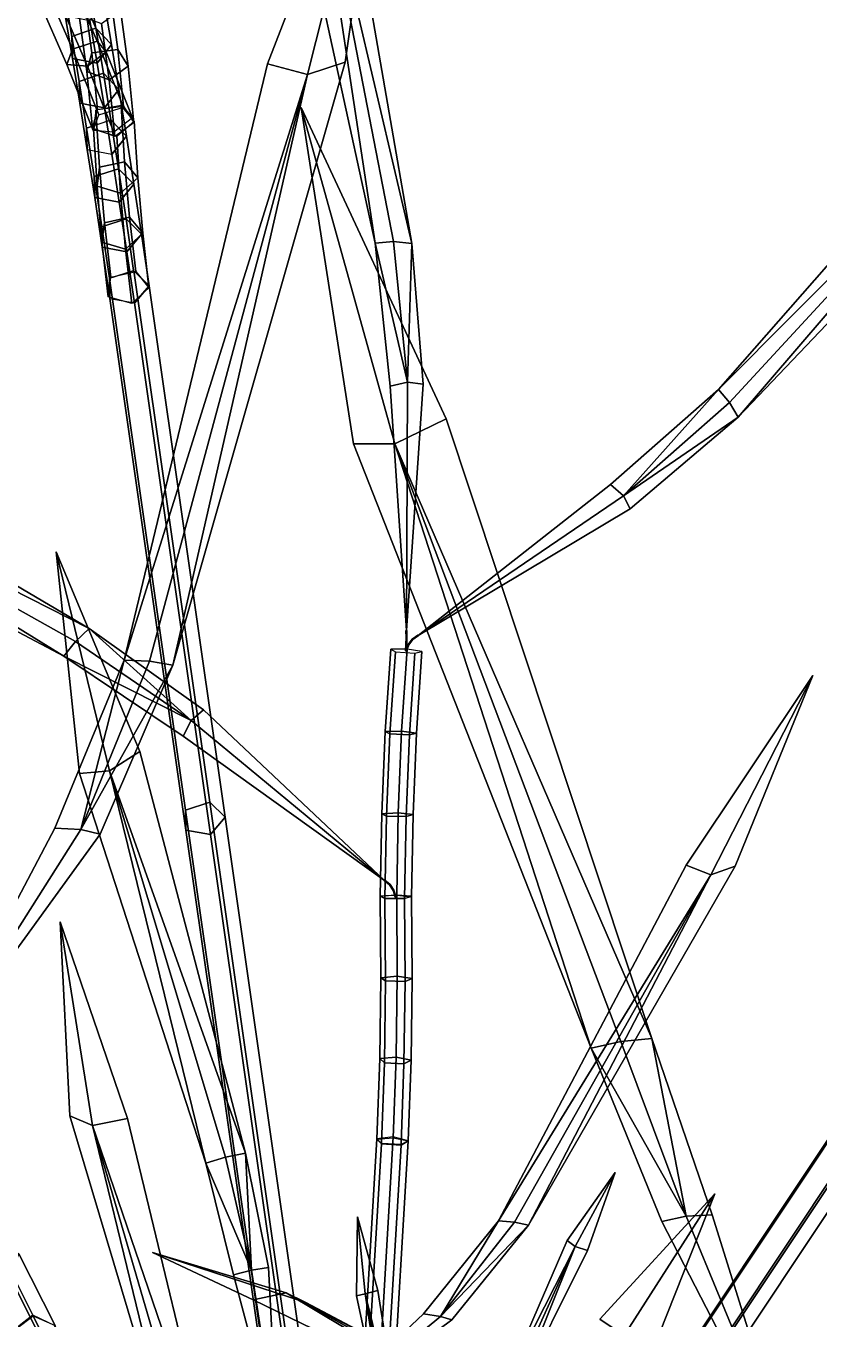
# Model space of a CAD drawing. Header units: metres. Extents: x -488 to 282, y -579 to 399.
# Drawn here: x -41.4 to 58.2, y 70.6 to 232.9 of the extents above; entities that cross this region are included whole.
import ezdxf

# ---------------------------------------------------------------- set-up
doc = ezdxf.new("R2010")
doc.units = ezdxf.units.M

msp = doc.modelspace()

# ---------------------------------------------------------------- linework, layer by layer
at = {"layer": 'coreopsi_1InfInt', "color": 3}
for points in [[(-32.4111, 230.9512, 268.9753), (-35.9791, 239.1817, 274.5105), (-39.06137, 238.1307, 274.0861), (-35.5197, 229.9635, 268.5934)], [(-31.2813, 229.5926, 271.6783), (-34.8571, 237.8418, 277.2261), (-35.9791, 239.1817, 274.5105), (-32.4111, 230.9512, 268.9753)], [(-35.5197, 229.9635, 268.5934), (-39.06137, 238.1307, 274.0861), (-39.77, 236.1667, 276.5496), (-36.2362, 228.0182, 271.0695)], [(-33.6317, 227.7903, 272.9652), (-37.1865, 235.9891, 278.4792), (-34.8571, 237.8418, 277.2261), (-31.2813, 229.5926, 271.6783)], [(-32.5669, 232.5849, 282.8843), (-33.493, 238.0299, 291.8903), (-36.53, 236.9805, 292.2124), (-35.6061, 231.548, 283.2267)], [(-35.6061, 231.548, 283.2267), (-36.53, 236.9805, 292.2124), (-36.4345, 234.1756, 293.9178), (-35.5176, 228.7856, 285.0002)], [(-29.8214, 229.9023, 271.2632), (-30.781, 236.9918, 279.0045), (-34.03126, 236.5232, 279.0306), (-33.07808, 229.4881, 271.3485)], [(-30.6128, 230.5163, 284.411), (-31.5332, 235.9276, 293.3627), (-33.493, 238.0299, 291.8903), (-32.5669, 232.5849, 282.8843)], [(-28.5152, 227.7898, 273.3272), (-29.4766, 234.8955, 281.0861), (-30.781, 236.9918, 279.0045), (-29.8214, 229.9023, 271.2632)], [(-36.2362, 228.0182, 271.0695), (-39.77, 236.1667, 276.5496), (-37.1865, 235.9891, 278.4792), (-33.6317, 227.7903, 272.9652)], [(-33.07808, 229.4881, 271.3485), (-34.03126, 236.5232, 279.0306), (-34.6574, 234.1485, 281.1277), (-33.7061, 227.1295, 273.4631)], [(-32.4259, 228.1816, 285.7112), (-33.3407, 233.5591, 294.6085), (-31.5332, 235.9276, 293.3627), (-30.6128, 230.5163, 284.411)], [(-35.5176, 228.7856, 285.0002), (-36.4345, 234.1756, 293.9178), (-33.3407, 233.5591, 294.6085), (-32.4259, 228.1816, 285.7112)], [(-33.7061, 227.1295, 273.4631), (-34.6574, 234.1485, 281.1277), (-31.8587, 233.1483, 282.3907), (-30.9023, 226.086, 274.679)], [(-30.9023, 226.086, 274.679), (-31.8587, 233.1483, 282.3907), (-29.4766, 234.8955, 281.0861), (-28.5152, 227.7898, 273.3272)], [(-31.6336, 226.9201, 274.0156), (-32.5669, 232.5849, 282.8843), (-35.6061, 231.548, 283.2267), (-34.6749, 225.8963, 274.3779)], [(-29.6851, 224.8866, 275.5959), (-30.6128, 230.5163, 284.411), (-32.5669, 232.5849, 282.8843), (-31.6336, 226.9201, 274.0156)], [(-34.6749, 225.8963, 274.3779), (-35.6061, 231.548, 283.2267), (-35.5176, 228.7856, 285.0002), (-34.5936, 223.1779, 276.2186)], [(-29.09929, 222.6724, 263.4297), (-32.4111, 230.9512, 268.9753), (-35.5197, 229.9635, 268.5934), (-32.2078, 221.6847, 263.0478)], [(-31.504, 222.587, 276.9496), (-32.4259, 228.1816, 285.7112), (-30.6128, 230.5163, 284.411), (-29.6851, 224.8866, 275.5959)], [(-27.9694, 221.3138, 266.1328), (-31.2813, 229.5926, 271.6783), (-32.4111, 230.9512, 268.9753), (-29.09929, 222.6724, 263.4297)], [(-32.2078, 221.6847, 263.0478), (-35.5197, 229.9635, 268.5934), (-36.2362, 228.0182, 271.0695), (-32.9243, 219.7394, 265.5239)], [(-32.377, 222.3911, 263.6411), (-33.07808, 229.4881, 271.3485), (-33.7061, 227.1295, 273.4631), (-33.00515, 220.0326, 265.7558)], [(-30.3198, 219.5115, 267.4196), (-33.6317, 227.7903, 272.9652), (-31.2813, 229.5926, 271.6783), (-27.9694, 221.3138, 266.1328)], [(-29.1204, 222.8054, 263.5559), (-29.8214, 229.9023, 271.2632), (-33.07808, 229.4881, 271.3485), (-32.377, 222.3911, 263.6411)], [(-27.8142, 220.6929, 265.6199), (-28.5152, 227.7898, 273.3272), (-29.8214, 229.9023, 271.2632), (-29.1204, 222.8054, 263.5559)], [(-32.9243, 219.7394, 265.5239), (-36.2362, 228.0182, 271.0695), (-33.6317, 227.7903, 272.9652), (-30.3198, 219.5115, 267.4196)], [(-34.5936, 223.1779, 276.2186), (-35.5176, 228.7856, 285.0002), (-32.4259, 228.1816, 285.7112), (-31.504, 222.587, 276.9496)], [(-30.2013, 218.989, 266.9717), (-30.9023, 226.086, 274.679), (-28.5152, 227.7898, 273.3272), (-27.8142, 220.6929, 265.6199)], [(-30.6993, 221.0753, 265.3423), (-31.6336, 226.9201, 274.0156), (-34.6749, 225.8963, 274.3779), (-33.7406, 220.0515, 265.7046)], [(-33.7406, 220.0515, 265.7046), (-34.6749, 225.8963, 274.3779), (-34.5936, 223.1779, 276.2186), (-33.6593, 217.3331, 267.5453)], [(-33.00515, 220.0326, 265.7558), (-33.7061, 227.1295, 273.4631), (-30.9023, 226.086, 274.679), (-30.2013, 218.989, 266.9717)], [(-28.7508, 219.0418, 266.9225), (-29.6851, 224.8866, 275.5959), (-31.6336, 226.9201, 274.0156), (-30.6993, 221.0753, 265.3423)], [(-30.5697, 216.7422, 268.2762), (-31.504, 222.587, 276.9496), (-29.6851, 224.8866, 275.5959), (-28.7508, 219.0418, 266.9225)], [(-33.6593, 217.3331, 267.5453), (-34.5936, 223.1779, 276.2186), (-31.504, 222.587, 276.9496), (-30.5697, 216.7422, 268.2762)], [(-28.9779, 215.7967, 255.7628), (-29.4199, 222.8809, 263.4137), (-32.568, 222.2709, 263.7964), (-32.1227, 215.1436, 256.0981)], [(-27.3179, 213.7959, 257.6786), (-27.7611, 220.8962, 265.3471), (-29.4199, 222.8809, 263.4137), (-28.9779, 215.7967, 255.7628)], [(-29.7474, 214.9449, 256.7117), (-30.6936, 221.0389, 265.2897), (-33.737, 220.0287, 265.6716), (-32.793, 213.9487, 257.1129)], [(-32.1227, 215.1436, 256.0981), (-32.568, 222.2709, 263.7964), (-32.8841, 219.9035, 265.9699), (-32.4356, 212.733, 258.2241)], [(-27.8104, 212.9855, 258.3963), (-28.7508, 219.0418, 266.9225), (-30.6936, 221.0389, 265.2897), (-29.7474, 214.9449, 256.7117)], [(-29.4872, 211.8739, 259.2227), (-29.9345, 219.0283, 266.9508), (-27.7611, 220.8962, 265.3471), (-27.3179, 213.7959, 257.6786)], [(-32.793, 213.9487, 257.1129), (-33.737, 220.0287, 265.6716), (-33.6629, 217.3559, 267.5783), (-32.7261, 211.3232, 259.0844)], [(-32.4356, 212.733, 258.2241), (-32.8841, 219.9035, 265.9699), (-29.9345, 219.0283, 266.9508), (-29.4872, 211.8739, 259.2227)], [(-29.6408, 210.76, 259.8543), (-30.5754, 216.7786, 268.3289), (-28.7508, 219.0418, 266.9225), (-27.8104, 212.9855, 258.3963)], [(-32.7261, 211.3232, 259.0844), (-33.6629, 217.3559, 267.5783), (-30.5754, 216.7786, 268.3289), (-29.6408, 210.76, 259.8543)], [(-28.7957, 208.6417, 248.2869), (-29.7474, 214.9449, 256.7117), (-32.793, 213.9487, 257.1129), (-31.8434, 207.66, 248.707)], [(-31.507, 208.1649, 248.2762), (-32.1227, 215.1436, 256.0981), (-32.4356, 212.733, 258.2241), (-31.8157, 205.7122, 250.3541)], [(-28.3665, 208.8603, 247.9892), (-28.9779, 215.7967, 255.7628), (-32.1227, 215.1436, 256.0981), (-31.507, 208.1649, 248.2762)], [(-26.8645, 206.7212, 250.0222), (-27.8104, 212.9855, 258.3963), (-29.7474, 214.9449, 256.7117), (-28.7957, 208.6417, 248.2869)], [(-26.7049, 206.8438, 249.887), (-27.3179, 213.7959, 257.6786), (-28.9779, 215.7967, 255.7628), (-28.3665, 208.8603, 247.9892)], [(-31.8434, 207.66, 248.707), (-32.793, 213.9487, 257.1129), (-32.7261, 211.3232, 259.0844), (-31.7838, 205.0834, 250.7422)], [(-31.8157, 205.7122, 250.3541), (-32.4356, 212.733, 258.2241), (-29.4872, 211.8739, 259.2227), (-28.8688, 204.8688, 251.3707)], [(-28.7007, 204.5347, 251.5309), (-29.6408, 210.76, 259.8543), (-27.8104, 212.9855, 258.3963), (-26.8645, 206.7212, 250.0222)], [(-28.8688, 204.8688, 251.3707), (-29.4872, 211.8739, 259.2227), (-27.3179, 213.7959, 257.6786), (-26.7049, 206.8438, 249.887)], [(-31.7838, 205.0834, 250.7422), (-32.7261, 211.3232, 259.0844), (-29.6408, 210.76, 259.8543), (-28.7007, 204.5347, 251.5309)], [(-27.8448, 202.1733, 240.07), (-28.7957, 208.6417, 248.2869), (-31.8434, 207.66, 248.707), (-30.8925, 201.1916, 240.4901)], [(-30.7213, 201.3393, 240.3356), (-31.507, 208.1649, 248.2762), (-31.8157, 205.7122, 250.3541), (-31.03002, 198.8865, 242.4134)], [(-27.5808, 202.0347, 240.0486), (-28.3665, 208.8603, 247.9892), (-31.507, 208.1649, 248.2762), (-30.7213, 201.3393, 240.3356)], [(-25.9136, 200.2528, 241.8053), (-26.8645, 206.7212, 250.0222), (-28.7957, 208.6417, 248.2869), (-27.8448, 202.1733, 240.07)], [(-25.9192, 200.0181, 241.9464), (-26.7049, 206.8438, 249.887), (-28.3665, 208.8603, 247.9892), (-27.5808, 202.0347, 240.0486)], [(-30.8925, 201.1916, 240.4901), (-31.8434, 207.66, 248.707), (-31.7838, 205.0834, 250.7422), (-30.8329, 198.615, 242.5253)], [(-28.08314, 198.0431, 243.43), (-28.8688, 204.8688, 251.3707), (-26.7049, 206.8438, 249.887), (-25.9192, 200.0181, 241.9464)], [(-27.7498, 198.0663, 243.3141), (-28.7007, 204.5347, 251.5309), (-26.8645, 206.7212, 250.0222), (-25.9136, 200.2528, 241.8053)], [(-31.03002, 198.8865, 242.4134), (-31.8157, 205.7122, 250.3541), (-28.8688, 204.8688, 251.3707), (-28.08314, 198.0431, 243.43)], [(-30.8329, 198.615, 242.5253), (-31.7838, 205.0834, 250.7422), (-28.7007, 204.5347, 251.5309), (-27.7498, 198.0663, 243.3141)]]:
    msp.add_3dface(points, dxfattribs=at)
at = {"layer": 'coreopsi_1Pdncle', "color": 3}
for points in [[(-18.2862, 135.4468, 159.4735), (-27.839, 202.1331, 240.0202), (-30.8889, 201.1664, 240.4589), (-21.3361, 134.48, 159.9121)], [(-16.3609, 133.5665, 161.2586), (-25.9136, 200.2528, 241.8053), (-27.839, 202.1331, 240.0202), (-18.2862, 135.4468, 159.4735)], [(-21.3361, 134.48, 159.9121), (-30.8889, 201.1664, 240.4589), (-30.8366, 198.6402, 242.5565), (-21.2838, 131.9539, 162.0098)], [(-18.2029, 131.4201, 162.8171), (-27.7556, 198.1065, 243.3638), (-25.9136, 200.2528, 241.8053), (-16.3609, 133.5665, 161.2586)], [(-21.2838, 131.9539, 162.0098), (-30.8366, 198.6402, 242.5565), (-27.7556, 198.1065, 243.3638), (-18.2029, 131.4201, 162.8171)], [(-8.7334, 68.7604, 78.9267), (-18.2862, 135.4468, 159.4735), (-21.3361, 134.48, 159.9121), (-11.7833, 67.7937, 79.3653)], [(-6.8081, 66.8801, 80.7117), (-16.3609, 133.5665, 161.2586), (-18.2862, 135.4468, 159.4735), (-8.7334, 68.7604, 78.9267)], [(-11.7833, 67.7937, 79.3653), (-21.3361, 134.48, 159.9121), (-21.2838, 131.9539, 162.0098), (-11.7311, 65.2675, 81.463)], [(-8.6501, 64.7338, 82.2703), (-18.2029, 131.4201, 162.8171), (-16.3609, 133.5665, 161.2586), (-6.8081, 66.8801, 80.7117)], [(-11.7311, 65.2675, 81.463), (-21.2838, 131.9539, 162.0098), (-18.2029, 131.4201, 162.8171), (-8.6501, 64.7338, 82.2703)], [(33.1158, 53.5824, 84.05926), (67.2129, 104.8033, 169.147), (65.5979, 102.6859, 171.0687), (31.5009, 51.4651, 85.981)], [(36.08269, 52.3995, 83.5824), (70.1797, 103.6203, 168.6702), (67.2129, 104.8033, 169.147), (33.1158, 53.5824, 84.05926)], [(31.5009, 51.4651, 85.981), (65.5979, 102.6859, 171.0687), (67.6055, 100.2453, 171.7334), (33.5085, 49.02449, 86.6457)], [(36.3239, 49.5986, 85.1718), (70.421, 100.8195, 170.2595), (70.1797, 103.6203, 168.6702), (36.08269, 52.3995, 83.5824)], [(33.5085, 49.02449, 86.6457), (67.6055, 100.2453, 171.7334), (70.421, 100.8195, 170.2595), (36.3239, 49.5986, 85.1718)]]:
    msp.add_3dface(points, dxfattribs=at)
at = {"layer": 'coreopsi_Leaf', "color": 3}
for points in [[(4.3078, 267.7185, 309.4829), (-6.01595, 226.7761, 296.1075), (-11.03662, 228.105, 297.9612)], [(4.3078, 267.7185, 309.4829), (-11.03662, 228.105, 297.9612), (-6.01595, 226.7761, 296.1075)], [(4.3078, 267.7185, 309.4829), (-1.3203, 228.3303, 291.3065), (-6.01595, 226.7761, 296.1075)], [(4.3078, 267.7185, 309.4829), (-6.01595, 226.7761, 296.1075), (-1.3203, 228.3303, 291.3065)], [(7.05554, 205.569, 55.4755), (-5.891, 260.8031, 49.242), (-2.5894, 261.3234, 46.0304)], [(7.05554, 205.569, 55.4755), (-2.5894, 261.3234, 46.0304), (-5.891, 260.8031, 49.242)], [(2.472, 205.6081, 57.6205), (-9.5654, 260.6811, 49.7265), (-5.891, 260.8031, 49.242)], [(2.472, 205.6081, 57.6205), (-5.891, 260.8031, 49.242), (-9.5654, 260.6811, 49.7265)], [(2.472, 205.6081, 57.6205), (-5.891, 260.8031, 49.242), (4.7609, 205.7936, 56.5783)], [(2.472, 205.6081, 57.6205), (4.7609, 205.7936, 56.5783), (-5.891, 260.8031, 49.242)], [(4.7609, 205.7936, 56.5783), (-5.891, 260.8031, 49.242), (7.05554, 205.569, 55.4755)], [(4.7609, 205.7936, 56.5783), (7.05554, 205.569, 55.4755), (-5.891, 260.8031, 49.242)], [(45.5084, 187.2602, 58.3365), (82.8576, 229.781, 52.2311), (85.04764, 226.9331, 51.3122)], [(45.5084, 187.2602, 58.3365), (85.04764, 226.9331, 51.3122), (82.8576, 229.781, 52.2311)], [(-29.01567, 153.2687, 262.722), (-11.03662, 228.105, 297.9612), (-6.01595, 226.7761, 296.1075)], [(-29.01567, 153.2687, 262.722), (-6.01595, 226.7761, 296.1075), (-11.03662, 228.105, 297.9612)], [(-22.9125, 152.6625, 258.3607), (-6.01595, 226.7761, 296.1075), (-1.3203, 228.3303, 291.3065)], [(-22.9125, 152.6625, 258.3607), (-1.3203, 228.3303, 291.3065), (-6.01595, 226.7761, 296.1075)], [(-29.01567, 153.2687, 262.722), (-6.01595, 226.7761, 296.1075), (-25.8389, 153.1737, 260.7312)], [(-29.01567, 153.2687, 262.722), (-25.8389, 153.1737, 260.7312), (-6.01595, 226.7761, 296.1075)], [(-25.8389, 153.1737, 260.7312), (-6.01595, 226.7761, 296.1075), (-22.9125, 152.6625, 258.3607)], [(-25.8389, 153.1737, 260.7312), (-22.9125, 152.6625, 258.3607), (-6.01595, 226.7761, 296.1075)], [(45.5084, 187.2602, 58.3365), (85.04764, 226.9331, 51.3122), (46.9136, 185.624, 57.02963)], [(45.5084, 187.2602, 58.3365), (46.9136, 185.624, 57.02963), (85.04764, 226.9331, 51.3122)], [(46.9136, 185.624, 57.02963), (85.04764, 226.9331, 51.3122), (47.9845, 183.751, 55.6596)], [(46.9136, 185.624, 57.02963), (47.9845, 183.751, 55.6596), (85.04764, 226.9331, 51.3122)], [(47.9845, 183.751, 55.6596), (85.04764, 226.9331, 51.3122), (87.1691, 224.8911, 47.7323)], [(47.9845, 183.751, 55.6596), (87.1691, 224.8911, 47.7323), (85.04764, 226.9331, 51.3122)], [(-6.8359, 222.6175, 289.504), (4.9393, 180.4296, 275.8348), (-0.2803, 180.4211, 273.5133)], [(-6.8359, 222.6175, 289.504), (-0.2803, 180.4211, 273.5133), (4.9393, 180.4296, 275.8348)], [(-6.8359, 222.6175, 289.504), (11.3491, 183.5555, 275.469), (4.9393, 180.4296, 275.8348)], [(-6.8359, 222.6175, 289.504), (4.9393, 180.4296, 275.8348), (11.3491, 183.5555, 275.469)], [(2.472, 205.6081, 57.6205), (4.7609, 205.7936, 56.5783), (6.5214, 188.1549, 56.9754)], [(2.472, 205.6081, 57.6205), (6.5214, 188.1549, 56.9754), (4.7609, 205.7936, 56.5783)], [(4.3472, 187.6451, 57.3872), (2.472, 205.6081, 57.6205), (6.5214, 188.1549, 56.9754)], [(4.3472, 187.6451, 57.3872), (6.5214, 188.1549, 56.9754), (2.472, 205.6081, 57.6205)], [(6.5214, 188.1549, 56.9754), (4.7609, 205.7936, 56.5783), (7.05554, 205.569, 55.4755)], [(6.5214, 188.1549, 56.9754), (7.05554, 205.569, 55.4755), (4.7609, 205.7936, 56.5783)], [(6.5214, 188.1549, 56.9754), (7.05554, 205.569, 55.4755), (8.4734, 187.8916, 56.1028)], [(6.5214, 188.1549, 56.9754), (8.4734, 187.8916, 56.1028), (7.05554, 205.569, 55.4755)], [(6.3718, 156.9962, 52.2549), (4.3472, 187.6451, 57.3872), (6.5214, 188.1549, 56.9754)], [(6.3718, 156.9962, 52.2549), (6.5214, 188.1549, 56.9754), (4.3472, 187.6451, 57.3872)], [(6.5214, 188.1549, 56.9754), (8.4734, 187.8916, 56.1028), (6.3718, 156.9962, 52.2549)], [(6.5214, 188.1549, 56.9754), (6.3718, 156.9962, 52.2549), (8.4734, 187.8916, 56.1028)], [(31.9591, 175.3291, 57.7847), (45.5084, 187.2602, 58.3365), (33.6029, 173.9109, 57.119)], [(31.9591, 175.3291, 57.7847), (33.6029, 173.9109, 57.119), (45.5084, 187.2602, 58.3365)], [(45.5084, 187.2602, 58.3365), (46.9136, 185.624, 57.02963), (33.6029, 173.9109, 57.119)], [(45.5084, 187.2602, 58.3365), (33.6029, 173.9109, 57.119), (46.9136, 185.624, 57.02963)], [(-33.4037, 157.2464, 47.3448), (-83.1348, 182.5295, 35.3093), (-81.07759, 185.3724, 32.2808)], [(-33.4037, 157.2464, 47.3448), (-81.07759, 185.3724, 32.2808), (-83.1348, 182.5295, 35.3093)], [(33.6029, 173.9109, 57.119), (46.9136, 185.624, 57.02963), (47.9845, 183.751, 55.6596)], [(33.6029, 173.9109, 57.119), (47.9845, 183.751, 55.6596), (46.9136, 185.624, 57.02963)], [(37.1778, 105.8297, 242.2815), (4.9393, 180.4296, 275.8348), (11.3491, 183.5555, 275.469)], [(37.1778, 105.8297, 242.2815), (11.3491, 183.5555, 275.469), (4.9393, 180.4296, 275.8348)], [(33.6029, 173.9109, 57.119), (47.9845, 183.751, 55.6596), (34.4593, 172.2689, 56.01836)], [(33.6029, 173.9109, 57.119), (34.4593, 172.2689, 56.01836), (47.9845, 183.751, 55.6596)], [(-36.5855, 153.7655, 49.1807), (-85.4319, 179.6299, 35.5676), (-83.1348, 182.5295, 35.3093)], [(-36.5855, 153.7655, 49.1807), (-83.1348, 182.5295, 35.3093), (-85.4319, 179.6299, 35.5676)], [(-36.5855, 153.7655, 49.1807), (-83.1348, 182.5295, 35.3093), (-35.1564, 155.6351, 48.2741)], [(-36.5855, 153.7655, 49.1807), (-35.1564, 155.6351, 48.2741), (-83.1348, 182.5295, 35.3093)], [(-35.1564, 155.6351, 48.2741), (-83.1348, 182.5295, 35.3093), (-33.4037, 157.2464, 47.3448)], [(-35.1564, 155.6351, 48.2741), (-33.4037, 157.2464, 47.3448), (-83.1348, 182.5295, 35.3093)], [(29.568, 104.5942, 241.1211), (-0.2803, 180.4211, 273.5133), (4.9393, 180.4296, 275.8348)], [(29.568, 104.5942, 241.1211), (4.9393, 180.4296, 275.8348), (-0.2803, 180.4211, 273.5133)], [(29.568, 104.5942, 241.1211), (4.9393, 180.4296, 275.8348), (33.2782, 105.431, 241.9135)], [(29.568, 104.5942, 241.1211), (33.2782, 105.431, 241.9135), (4.9393, 180.4296, 275.8348)], [(33.2782, 105.431, 241.9135), (4.9393, 180.4296, 275.8348), (37.1778, 105.8297, 242.2815)], [(33.2782, 105.431, 241.9135), (37.1778, 105.8297, 242.2815), (4.9393, 180.4296, 275.8348)], [(7.8544, 156.3953, 52.2831), (31.9591, 175.3291, 57.7847), (33.6029, 173.9109, 57.119)], [(7.8544, 156.3953, 52.2831), (33.6029, 173.9109, 57.119), (31.9591, 175.3291, 57.7847)], [(33.6029, 173.9109, 57.119), (34.4593, 172.2689, 56.01836), (7.8544, 156.3953, 52.2831)], [(33.6029, 173.9109, 57.119), (7.8544, 156.3953, 52.2831), (34.4593, 172.2689, 56.01836)], [(-37.5742, 166.8551, 236.8868), (-30.853, 139.3788, 224.9589), (-34.6482, 139.0731, 224.6267)], [(-37.5742, 166.8551, 236.8868), (-34.6482, 139.0731, 224.6267), (-30.853, 139.3788, 224.9589)], [(-37.5742, 166.8551, 236.8868), (-27.06347, 141.8261, 223.3857), (-30.853, 139.3788, 224.9589)], [(-37.5742, 166.8551, 236.8868), (-30.853, 139.3788, 224.9589), (-27.06347, 141.8261, 223.3857)], [(-20.6084, 145.7208, 50.3824), (-35.1564, 155.6351, 48.2741), (-33.4037, 157.2464, 47.3448)], [(-20.6084, 145.7208, 50.3824), (-33.4037, 157.2464, 47.3448), (-35.1564, 155.6351, 48.2741)], [(-20.6084, 145.7208, 50.3824), (-33.4037, 157.2464, 47.3448), (-19.06951, 147.0459, 49.6636)], [(-20.6084, 145.7208, 50.3824), (-19.06951, 147.0459, 49.6636), (-33.4037, 157.2464, 47.3448)], [(-36.5855, 153.7655, 49.1807), (-35.1564, 155.6351, 48.2741), (-20.6084, 145.7208, 50.3824)], [(-36.5855, 153.7655, 49.1807), (-20.6084, 145.7208, 50.3824), (-35.1564, 155.6351, 48.2741)], [(-37.72, 132.2109, 248.5003), (-29.01567, 153.2687, 262.722), (-34.479, 132.0221, 247.5712)], [(-37.72, 132.2109, 248.5003), (-34.479, 132.0221, 247.5712), (-29.01567, 153.2687, 262.722)], [(-21.6471, 143.7265, 50.6994), (-36.5855, 153.7655, 49.1807), (-20.6084, 145.7208, 50.3824)], [(-21.6471, 143.7265, 50.6994), (-20.6084, 145.7208, 50.3824), (-36.5855, 153.7655, 49.1807)], [(-29.01567, 153.2687, 262.722), (-25.8389, 153.1737, 260.7312), (-34.479, 132.0221, 247.5712)], [(-29.01567, 153.2687, 262.722), (-34.479, 132.0221, 247.5712), (-25.8389, 153.1737, 260.7312)], [(-34.479, 132.0221, 247.5712), (-25.8389, 153.1737, 260.7312), (-22.9125, 152.6625, 258.3607)], [(-34.479, 132.0221, 247.5712), (-22.9125, 152.6625, 258.3607), (-25.8389, 153.1737, 260.7312)], [(-34.479, 132.0221, 247.5712), (-22.9125, 152.6625, 258.3607), (-32.03301, 131.4515, 245.5826)], [(-34.479, 132.0221, 247.5712), (-32.03301, 131.4515, 245.5826), (-22.9125, 152.6625, 258.3607)], [(57.38, 151.3656, 234.1295), (44.5766, 126.3405, 221.7921), (41.4511, 127.5636, 223.6204)], [(57.38, 151.3656, 234.1295), (41.4511, 127.5636, 223.6204), (44.5766, 126.3405, 221.7921)], [(57.38, 151.3656, 234.1295), (47.6225, 127.4342, 218.2776), (44.5766, 126.3405, 221.7921)], [(57.38, 151.3656, 234.1295), (44.5766, 126.3405, 221.7921), (47.6225, 127.4342, 218.2776)], [(-20.6084, 145.7208, 50.3824), (-19.06951, 147.0459, 49.6636), (3.6171, 125.6513, 48.5106)], [(-20.6084, 145.7208, 50.3824), (3.6171, 125.6513, 48.5106), (-19.06951, 147.0459, 49.6636)], [(3.6171, 125.6513, 48.5106), (-21.6471, 143.7265, 50.6994), (-20.6084, 145.7208, 50.3824)], [(3.6171, 125.6513, 48.5106), (-20.6084, 145.7208, 50.3824), (-21.6471, 143.7265, 50.6994)], [(-13.8229, 91.4269, 195.4486), (-30.853, 139.3788, 224.9589), (-27.06347, 141.8261, 223.3857)], [(-13.8229, 91.4269, 195.4486), (-27.06347, 141.8261, 223.3857), (-30.853, 139.3788, 224.9589)], [(-18.8042, 90.1693, 196.35), (-34.6482, 139.0731, 224.6267), (-30.853, 139.3788, 224.9589)], [(-18.8042, 90.1693, 196.35), (-30.853, 139.3788, 224.9589), (-34.6482, 139.0731, 224.6267)], [(-18.8042, 90.1693, 196.35), (-30.853, 139.3788, 224.9589), (-16.3388, 90.9391, 196.0578)], [(-18.8042, 90.1693, 196.35), (-16.3388, 90.9391, 196.0578), (-30.853, 139.3788, 224.9589)], [(-16.3388, 90.9391, 196.0578), (-30.853, 139.3788, 224.9589), (-13.8229, 91.4269, 195.4486)], [(-16.3388, 90.9391, 196.0578), (-13.8229, 91.4269, 195.4486), (-30.853, 139.3788, 224.9589)], [(-54.2804, 100.7733, 218.8013), (-37.72, 132.2109, 248.5003), (-34.479, 132.0221, 247.5712)], [(-54.2804, 100.7733, 218.8013), (-34.479, 132.0221, 247.5712), (-37.72, 132.2109, 248.5003)], [(-34.479, 132.0221, 247.5712), (-32.03301, 131.4515, 245.5826), (-54.2804, 100.7733, 218.8013)], [(-34.479, 132.0221, 247.5712), (-54.2804, 100.7733, 218.8013), (-32.03301, 131.4515, 245.5826)], [(17.9142, 82.9532, 193.6518), (41.4511, 127.5636, 223.6204), (44.5766, 126.3405, 221.7921)], [(17.9142, 82.9532, 193.6518), (44.5766, 126.3405, 221.7921), (41.4511, 127.5636, 223.6204)], [(21.6893, 82.3876, 190.097), (44.5766, 126.3405, 221.7921), (47.6225, 127.4342, 218.2776)], [(21.6893, 82.3876, 190.097), (47.6225, 127.4342, 218.2776), (44.5766, 126.3405, 221.7921)], [(17.9142, 82.9532, 193.6518), (44.5766, 126.3405, 221.7921), (19.9245, 82.776, 192.0137)], [(17.9142, 82.9532, 193.6518), (19.9245, 82.776, 192.0137), (44.5766, 126.3405, 221.7921)], [(19.9245, 82.776, 192.0137), (44.5766, 126.3405, 221.7921), (21.6893, 82.3876, 190.097)], [(19.9245, 82.776, 192.0137), (21.6893, 82.3876, 190.097), (44.5766, 126.3405, 221.7921)], [(-37.04153, 120.4672, 216.5173), (-33.01579, 94.8915, 201.7934), (-35.867, 96.1007, 199.754)], [(-37.04153, 120.4672, 216.5173), (-35.867, 96.1007, 199.754), (-33.01579, 94.8915, 201.7934)], [(-37.04153, 120.4672, 216.5173), (-28.6069, 95.7917, 202.9061), (-33.01579, 94.8915, 201.7934)], [(-37.04153, 120.4672, 216.5173), (-33.01579, 94.8915, 201.7934), (-28.6069, 95.7917, 202.9061)], [(41.4522, 83.4987, 227.8328), (33.2782, 105.431, 241.9135), (37.1778, 105.8297, 242.2815)], [(41.4522, 83.4987, 227.8328), (37.1778, 105.8297, 242.2815), (33.2782, 105.431, 241.9135)], [(41.4522, 83.4987, 227.8328), (37.1778, 105.8297, 242.2815), (44.7505, 83.6887, 228.1478)], [(41.4522, 83.4987, 227.8328), (44.7505, 83.6887, 228.1478), (37.1778, 105.8297, 242.2815)], [(29.568, 104.5942, 241.1211), (33.2782, 105.431, 241.9135), (41.4522, 83.4987, 227.8328)], [(29.568, 104.5942, 241.1211), (41.4522, 83.4987, 227.8328), (33.2782, 105.431, 241.9135)], [(38.4306, 82.8477, 226.1947), (29.568, 104.5942, 241.1211), (41.4522, 83.4987, 227.8328)], [(38.4306, 82.8477, 226.1947), (41.4522, 83.4987, 227.8328), (29.568, 104.5942, 241.1211)], [(-22.0404, 49.882, 169.5397), (-35.867, 96.1007, 199.754), (-33.01579, 94.8915, 201.7934)], [(-22.0404, 49.882, 169.5397), (-33.01579, 94.8915, 201.7934), (-35.867, 96.1007, 199.754)], [(-17.3752, 49.2011, 171.3791), (-33.01579, 94.8915, 201.7934), (-28.6069, 95.7917, 202.9061)], [(-17.3752, 49.2011, 171.3791), (-28.6069, 95.7917, 202.9061), (-33.01579, 94.8915, 201.7934)], [(-22.0404, 49.882, 169.5397), (-33.01579, 94.8915, 201.7934), (-19.7717, 49.6585, 170.6181)], [(-22.0404, 49.882, 169.5397), (-19.7717, 49.6585, 170.6181), (-33.01579, 94.8915, 201.7934)], [(-19.7717, 49.6585, 170.6181), (-33.01579, 94.8915, 201.7934), (-17.3752, 49.2011, 171.3791)], [(-19.7717, 49.6585, 170.6181), (-17.3752, 49.2011, 171.3791), (-33.01579, 94.8915, 201.7934)], [(-18.8042, 90.1693, 196.35), (-16.3388, 90.9391, 196.0578), (-13.07415, 76.7607, 184.9994)], [(-18.8042, 90.1693, 196.35), (-13.07415, 76.7607, 184.9994), (-16.3388, 90.9391, 196.0578)], [(-13.07415, 76.7607, 184.9994), (-16.3388, 90.9391, 196.0578), (-13.8229, 91.4269, 195.4486)], [(-13.07415, 76.7607, 184.9994), (-13.8229, 91.4269, 195.4486), (-16.3388, 90.9391, 196.0578)], [(-13.07415, 76.7607, 184.9994), (-13.8229, 91.4269, 195.4486), (-10.9374, 77.07524, 184.4839)], [(-13.07415, 76.7607, 184.9994), (-10.9374, 77.07524, 184.4839), (-13.8229, 91.4269, 195.4486)], [(-15.3004, 76.1525, 184.61), (-18.8042, 90.1693, 196.35), (-13.07415, 76.7607, 184.9994)], [(-15.3004, 76.1525, 184.61), (-13.07415, 76.7607, 184.9994), (-18.8042, 90.1693, 196.35)], [(32.5655, 89.00692, 42.3465), (27.5521, 79.7285, 41.9011), (26.5555, 80.4562, 41.4489)], [(32.5655, 89.00692, 42.3465), (26.5555, 80.4562, 41.4489), (27.5521, 79.7285, 41.9011)], [(32.5655, 89.00692, 42.3465), (29.07254, 79.2171, 41.547), (27.5521, 79.7285, 41.9011)], [(32.5655, 89.00692, 42.3465), (27.5521, 79.7285, 41.9011), (29.07254, 79.2171, 41.547)], [(46.9748, 27.877, 267.8952), (87.3109, 87.6446, 318.6636), (88.9432, 82.865, 321.4009)], [(46.9748, 27.877, 267.8952), (88.9432, 82.865, 321.4009), (87.3109, 87.6446, 318.6636)], [(45.04879, 86.3227, 274.7614), (33.7068, 68.5412, 253.7306), (30.658, 70.5923, 254.2292)], [(45.04879, 86.3227, 274.7614), (30.658, 70.5923, 254.2292), (33.7068, 68.5412, 253.7306)], [(45.04879, 86.3227, 274.7614), (38.09375, 68.7192, 252.2441), (33.7068, 68.5412, 253.7306)], [(45.04879, 86.3227, 274.7614), (33.7068, 68.5412, 253.7306), (38.09375, 68.7192, 252.2441)], [(0.223, 83.4364, 15.7001), (1.1836, 73.7805, 19.8548), (0.1338, 73.5164, 19.1096)], [(0.223, 83.4364, 15.7001), (0.1338, 73.5164, 19.1096), (1.1836, 73.7805, 19.8548)], [(0.223, 83.4364, 15.7001), (2.7727, 74.1916, 19.7881), (1.1836, 73.7805, 19.8548)], [(0.223, 83.4364, 15.7001), (1.1836, 73.7805, 19.8548), (2.7727, 74.1916, 19.7881)], [(8.5196, 71.2796, 182.6045), (17.9142, 82.9532, 193.6518), (10.6353, 70.9114, 181.6737)], [(8.5196, 71.2796, 182.6045), (10.6353, 70.9114, 181.6737), (17.9142, 82.9532, 193.6518)], [(17.9142, 82.9532, 193.6518), (19.9245, 82.776, 192.0137), (10.6353, 70.9114, 181.6737)], [(17.9142, 82.9532, 193.6518), (10.6353, 70.9114, 181.6737), (19.9245, 82.776, 192.0137)], [(10.6353, 70.9114, 181.6737), (19.9245, 82.776, 192.0137), (21.6893, 82.3876, 190.097)], [(10.6353, 70.9114, 181.6737), (21.6893, 82.3876, 190.097), (19.9245, 82.776, 192.0137)], [(55.1471, 50.407, 195.0546), (38.4306, 82.8477, 226.1947), (41.4522, 83.4987, 227.8328)], [(55.1471, 50.407, 195.0546), (41.4522, 83.4987, 227.8328), (38.4306, 82.8477, 226.1947)], [(41.4522, 83.4987, 227.8328), (44.7505, 83.6887, 228.1478), (55.1471, 50.407, 195.0546)], [(41.4522, 83.4987, 227.8328), (55.1471, 50.407, 195.0546), (44.7505, 83.6887, 228.1478)], [(46.9748, 27.877, 267.8952), (88.9432, 82.865, 321.4009), (49.1037, 24.9047, 269.2724)], [(46.9748, 27.877, 267.8952), (49.1037, 24.9047, 269.2724), (88.9432, 82.865, 321.4009)], [(49.1037, 24.9047, 269.2724), (88.9432, 82.865, 321.4009), (51.08138, 21.584, 270.1316)], [(49.1037, 24.9047, 269.2724), (51.08138, 21.584, 270.1316), (88.9432, 82.865, 321.4009)], [(51.08138, 21.584, 270.1316), (88.9432, 82.865, 321.4009), (94.58, 78.5893, 322.6304)], [(51.08138, 21.584, 270.1316), (94.58, 78.5893, 322.6304), (88.9432, 82.865, 321.4009)], [(10.6353, 70.9114, 181.6737), (21.6893, 82.3876, 190.097), (12.0928, 70.4909, 180.0522)], [(10.6353, 70.9114, 181.6737), (12.0928, 70.4909, 180.0522), (21.6893, 82.3876, 190.097)], [(18.594, 62.1069, 38.8231), (26.5555, 80.4562, 41.4489), (27.5521, 79.7285, 41.9011)], [(18.594, 62.1069, 38.8231), (27.5521, 79.7285, 41.9011), (26.5555, 80.4562, 41.4489)], [(18.594, 62.1069, 38.8231), (27.5521, 79.7285, 41.9011), (19.3814, 61.6916, 38.902)], [(18.594, 62.1069, 38.8231), (19.3814, 61.6916, 38.902), (27.5521, 79.7285, 41.9011)], [(19.3814, 61.6916, 38.902), (27.5521, 79.7285, 41.9011), (20.1134, 61.1583, 38.9133)], [(19.3814, 61.6916, 38.902), (20.1134, 61.1583, 38.9133), (27.5521, 79.7285, 41.9011)], [(20.1134, 61.1583, 38.9133), (27.5521, 79.7285, 41.9011), (29.07254, 79.2171, 41.547)], [(20.1134, 61.1583, 38.9133), (29.07254, 79.2171, 41.547), (27.5521, 79.7285, 41.9011)], [(-25.4808, 78.9515, 262.6776), (-8.6971, 73.9063, 238.5951), (-6.2303, 72.6911, 241.0828)], [(-25.4808, 78.9515, 262.6776), (-6.2303, 72.6911, 241.0828), (-8.6971, 73.9063, 238.5951)], [(-25.4808, 78.9515, 262.6776), (-12.8672, 73.02599, 236.7726), (-8.6971, 73.9063, 238.5951)], [(-25.4808, 78.9515, 262.6776), (-8.6971, 73.9063, 238.5951), (-12.8672, 73.02599, 236.7726)], [(-9.8084, 55.4275, 160.7241), (-15.3004, 76.1525, 184.61), (-13.07415, 76.7607, 184.9994)], [(-9.8084, 55.4275, 160.7241), (-13.07415, 76.7607, 184.9994), (-15.3004, 76.1525, 184.61)], [(-13.07415, 76.7607, 184.9994), (-10.9374, 77.07524, 184.4839), (-9.8084, 55.4275, 160.7241)], [(-13.07415, 76.7607, 184.9994), (-9.8084, 55.4275, 160.7241), (-10.9374, 77.07524, 184.4839)], [(17.1899, 58.4043, 190.1512), (-8.6971, 73.9063, 238.5951), (-12.8672, 73.02599, 236.7726)], [(17.1899, 58.4043, 190.1512), (-12.8672, 73.02599, 236.7726), (-8.6971, 73.9063, 238.5951)], [(21.1281, 58.1784, 193.3215), (-8.6971, 73.9063, 238.5951), (19.07049, 58.4095, 191.8819)], [(21.1281, 58.1784, 193.3215), (19.07049, 58.4095, 191.8819), (-8.6971, 73.9063, 238.5951)], [(19.07049, 58.4095, 191.8819), (-8.6971, 73.9063, 238.5951), (17.1899, 58.4043, 190.1512)], [(19.07049, 58.4095, 191.8819), (17.1899, 58.4043, 190.1512), (-8.6971, 73.9063, 238.5951)], [(21.1281, 58.1784, 193.3215), (-6.2303, 72.6911, 241.0828), (-8.6971, 73.9063, 238.5951)], [(21.1281, 58.1784, 193.3215), (-8.6971, 73.9063, 238.5951), (-6.2303, 72.6911, 241.0828)], [(4.1028, 54.9007, 25.794), (0.1338, 73.5164, 19.1096), (1.1836, 73.7805, 19.8548)], [(4.1028, 54.9007, 25.794), (1.1836, 73.7805, 19.8548), (0.1338, 73.5164, 19.1096)], [(5.7919, 55.1801, 26.3283), (1.1836, 73.7805, 19.8548), (2.7727, 74.1916, 19.7881)], [(5.7919, 55.1801, 26.3283), (2.7727, 74.1916, 19.7881), (1.1836, 73.7805, 19.8548)], [(4.1028, 54.9007, 25.794), (1.1836, 73.7805, 19.8548), (4.9289, 55.1115, 26.06185)], [(4.1028, 54.9007, 25.794), (4.9289, 55.1115, 26.06185), (1.1836, 73.7805, 19.8548)], [(4.9289, 55.1115, 26.06185), (1.1836, 73.7805, 19.8548), (5.7919, 55.1801, 26.3283)], [(4.9289, 55.1115, 26.06185), (5.7919, 55.1801, 26.3283), (1.1836, 73.7805, 19.8548)], [(-8.5081, 55.1954, 160.6596), (8.5196, 71.2796, 182.6045), (10.6353, 70.9114, 181.6737)], [(-8.5081, 55.1954, 160.6596), (10.6353, 70.9114, 181.6737), (8.5196, 71.2796, 182.6045)], [(10.6353, 70.9114, 181.6737), (12.0928, 70.4909, 180.0522), (-8.5081, 55.1954, 160.6596)], [(10.6353, 70.9114, 181.6737), (-8.5081, 55.1954, 160.6596), (12.0928, 70.4909, 180.0522)]]:
    msp.add_3dface(points, dxfattribs=at)
at = {"layer": 'coreopsi_Petiole', "color": 3}
for points in [[(6.3662, 155.2898, 52.00832), (6.3812, 156.1458, 52.1066), (6.3299, 156.143, 52.1387), (6.3149, 155.2882, 52.0406)], [(6.3149, 155.2882, 52.0406), (6.3299, 156.143, 52.1387), (6.3445, 156.136, 52.1971), (6.3295, 155.2808, 52.09894)], [(6.3812, 156.1458, 52.1066), (6.3751, 157.0021, 52.2036), (6.3238, 156.9981, 52.2356), (6.3299, 156.143, 52.1387)], [(6.3299, 156.143, 52.1387), (6.3238, 156.9981, 52.2356), (6.3384, 156.9916, 52.294), (6.3445, 156.136, 52.1971)], [(6.3295, 155.2808, 52.09894), (6.3445, 156.136, 52.1971), (6.4059, 156.1345, 52.201), (6.3909, 155.2778, 52.1026)], [(6.3445, 156.136, 52.1971), (6.3384, 156.9916, 52.294), (6.3998, 156.9916, 52.2981), (6.4059, 156.1345, 52.201)], [(6.4128, 155.2834, 52.04642), (6.4279, 156.1406, 52.1449), (6.3812, 156.1458, 52.1066), (6.3662, 155.2898, 52.00832)], [(6.4279, 156.1406, 52.1449), (6.4218, 156.9981, 52.242), (6.3751, 157.0021, 52.2036), (6.3812, 156.1458, 52.1066)], [(6.3909, 155.2778, 52.1026), (6.4059, 156.1345, 52.201), (6.4279, 156.1406, 52.1449), (6.4128, 155.2834, 52.04642)], [(6.4059, 156.1345, 52.201), (6.3998, 156.9916, 52.2981), (6.4218, 156.9981, 52.242), (6.4279, 156.1406, 52.1449)], [(6.6339, 155.2334, 52.01934), (7.1582, 155.9083, 52.1302), (7.117, 155.9343, 52.1663), (6.5858, 155.2469, 52.05355)], [(6.5858, 155.2469, 52.05355), (7.117, 155.9343, 52.1663), (7.1278, 155.9166, 52.2232), (6.5991, 155.2339, 52.1111)], [(6.5991, 155.2339, 52.1111), (7.1278, 155.9166, 52.2232), (7.1765, 155.8789, 52.2221), (6.6566, 155.2119, 52.1124)], [(6.6774, 155.2118, 52.05552), (7.1947, 155.8743, 52.1645), (7.1582, 155.9083, 52.1302), (6.6339, 155.2334, 52.01934)], [(6.6566, 155.2119, 52.1124), (7.1765, 155.8789, 52.2221), (7.1947, 155.8743, 52.1645), (6.6774, 155.2118, 52.05552)], [(7.1582, 155.9083, 52.1302), (7.8577, 156.4011, 52.2318), (7.8269, 156.437, 52.2697), (7.117, 155.9343, 52.1663)], [(7.117, 155.9343, 52.1663), (7.8269, 156.437, 52.2697), (7.8338, 156.4156, 52.3259), (7.1278, 155.9166, 52.2232)], [(7.1278, 155.9166, 52.2232), (7.8338, 156.4156, 52.3259), (7.8696, 156.3656, 52.3226), (7.1765, 155.8789, 52.2221)], [(7.1947, 155.8743, 52.1645), (7.8839, 156.3573, 52.2643), (7.8577, 156.4011, 52.2318), (7.1582, 155.9083, 52.1302)], [(7.1765, 155.8789, 52.2221), (7.8696, 156.3656, 52.3226), (7.8839, 156.3573, 52.2643), (7.1947, 155.8743, 52.1645)], [(5.7728, 144.3919, 48.6916), (6.4606, 154.6625, 49.9045), (4.4088, 154.6465, 51.204), (3.7184, 144.3279, 49.9855)], [(3.7184, 144.3279, 49.9855), (4.4088, 154.6465, 51.204), (4.9897, 154.3316, 53.5411), (4.3002, 144.0309, 52.3246)], [(4.3002, 144.0309, 52.3246), (4.9897, 154.3316, 53.5411), (7.4488, 154.1504, 53.6806), (6.7626, 143.9098, 52.4712)], [(7.6434, 144.135, 50.2191), (8.3286, 154.3577, 51.4264), (6.4606, 154.6625, 49.9045), (5.7728, 144.3919, 48.6916)], [(6.3301, 154.4346, 51.9087), (6.3662, 155.2898, 52.00832), (6.3149, 155.2882, 52.0406), (6.2788, 154.433, 51.9409)], [(6.2788, 154.433, 51.9409), (6.3149, 155.2882, 52.0406), (6.3295, 155.2808, 52.09894), (6.2933, 154.4256, 51.9993)], [(6.3301, 154.4346, 51.9087), (6.6339, 155.2334, 52.01934), (6.5858, 155.2469, 52.05355), (6.282, 154.4481, 51.9429)], [(6.282, 154.4481, 51.9429), (6.5858, 155.2469, 52.05355), (6.5991, 155.2339, 52.1111), (6.2953, 154.4351, 52.00053)], [(6.2933, 154.4256, 51.9993), (6.3295, 155.2808, 52.09894), (6.3909, 155.2778, 52.1026), (6.3548, 154.4225, 52.00298)], [(6.2953, 154.4351, 52.00053), (6.5991, 155.2339, 52.1111), (6.6566, 155.2119, 52.1124), (6.3528, 154.413, 52.00177)], [(6.3767, 154.4282, 51.9468), (6.4128, 155.2834, 52.04642), (6.3662, 155.2898, 52.00832), (6.3301, 154.4346, 51.9087)], [(6.3736, 154.413, 51.9448), (6.6774, 155.2118, 52.05552), (6.6339, 155.2334, 52.01934), (6.3301, 154.4346, 51.9087)], [(6.3528, 154.413, 52.00177), (6.6566, 155.2119, 52.1124), (6.6774, 155.2118, 52.05552), (6.3736, 154.413, 51.9448)], [(6.3548, 154.4225, 52.00298), (6.3909, 155.2778, 52.1026), (6.4128, 155.2834, 52.04642), (6.3767, 154.4282, 51.9468)], [(6.7626, 143.9098, 52.4712), (7.4488, 154.1504, 53.6806), (8.3286, 154.3577, 51.4264), (7.6434, 144.135, 50.2191)], [(5.3385, 134.1057, 47.4935), (5.7728, 144.3919, 48.6916), (3.7184, 144.3279, 49.9855), (3.2827, 133.9938, 48.7818)], [(3.2827, 133.9938, 48.7818), (3.7184, 144.3279, 49.9855), (4.3002, 144.0309, 52.3246), (3.865, 133.7146, 51.123)], [(3.865, 133.7146, 51.123), (4.3002, 144.0309, 52.3246), (6.7626, 143.9098, 52.4712), (6.3292, 133.6538, 51.2766)], [(7.2105, 133.8968, 49.02657), (7.6434, 144.135, 50.2191), (5.7728, 144.3919, 48.6916), (5.3385, 134.1057, 47.4935)], [(6.3292, 133.6538, 51.2766), (6.7626, 143.9098, 52.4712), (7.6434, 144.135, 50.2191), (7.2105, 133.8968, 49.02657)], [(5.1579, 123.8102, 46.3108), (5.3385, 134.1057, 47.4935), (3.2827, 133.9938, 48.7818), (3.1021, 123.6982, 47.5991)], [(3.1021, 123.6982, 47.5991), (3.2827, 133.9938, 48.7818), (3.865, 133.7146, 51.123), (3.6844, 123.4191, 49.9403)], [(3.6844, 123.4191, 49.9403), (3.865, 133.7146, 51.123), (6.3292, 133.6538, 51.2766), (6.1486, 123.3582, 50.09391)], [(7.02999, 123.6012, 47.8438), (7.2105, 133.8968, 49.02657), (5.3385, 134.1057, 47.4935), (5.1579, 123.8102, 46.3108)], [(6.1486, 123.3582, 50.09391), (6.3292, 133.6538, 51.2766), (7.2105, 133.8968, 49.02657), (7.02999, 123.6012, 47.8438)], [(4.2891, 125.1138, 48.441), (3.6205, 125.6572, 48.4593), (3.5874, 125.6155, 48.4882), (4.2462, 125.0827, 48.4705)], [(4.2462, 125.0827, 48.4705), (3.5874, 125.6155, 48.4882), (3.5951, 125.623, 48.5478), (4.2576, 125.0863, 48.5299)], [(4.2576, 125.0863, 48.5299), (3.5951, 125.623, 48.5478), (3.6338, 125.6703, 48.5557), (4.3085, 125.1203, 48.5371)], [(4.3273, 125.1369, 48.4819), (3.649, 125.6909, 48.5008), (3.6205, 125.6572, 48.4593), (4.2891, 125.1138, 48.441)], [(4.3085, 125.1203, 48.5371), (3.6338, 125.6703, 48.5557), (3.649, 125.6909, 48.5008), (4.3273, 125.1369, 48.4819)], [(4.7719, 124.4017, 48.3915), (4.2891, 125.1138, 48.441), (4.2462, 125.0827, 48.4705), (4.7228, 124.3835, 48.422)], [(4.7228, 124.3835, 48.422), (4.2462, 125.0827, 48.4705), (4.2576, 125.0863, 48.5299), (4.7365, 124.3823, 48.481)], [(4.7365, 124.3823, 48.481), (4.2576, 125.0863, 48.5299), (4.3085, 125.1203, 48.5371), (4.7952, 124.4001, 48.4868)], [(4.8164, 124.4118, 48.4313), (4.3273, 125.1369, 48.4819), (4.2891, 125.1138, 48.441), (4.7719, 124.4017, 48.3915)], [(4.7952, 124.4001, 48.4868), (4.3085, 125.1203, 48.5371), (4.3273, 125.1369, 48.4819), (4.8164, 124.4118, 48.4313)], [(5.2303, 113.6122, 45.1582), (5.1579, 123.8102, 46.3108), (3.1018, 123.6502, 47.5936), (3.1749, 113.4308, 46.4393)], [(3.1749, 113.4308, 46.4393), (3.1018, 123.6502, 47.5936), (3.6842, 123.389, 49.9369), (3.7583, 113.0392, 48.7641)], [(3.7583, 113.0392, 48.7641), (3.6842, 123.389, 49.9369), (6.1488, 123.3883, 50.09735), (6.2227, 112.9787, 48.9147)], [(5.0274, 123.5822, 48.3149), (4.7719, 124.4017, 48.3915), (4.7228, 124.3835, 48.422), (4.9783, 123.5641, 48.3454)], [(4.9783, 123.5641, 48.3454), (4.7228, 124.3835, 48.422), (4.7365, 124.3823, 48.481), (4.992, 123.5628, 48.4044)], [(4.992, 123.5628, 48.4044), (4.7365, 124.3823, 48.481), (4.7952, 124.4001, 48.4868), (5.05073, 123.5806, 48.4103)], [(5.07189, 123.5924, 48.3548), (4.8164, 124.4118, 48.4313), (4.7719, 124.4017, 48.3915), (5.0274, 123.5822, 48.3149)], [(5.05073, 123.5806, 48.4103), (4.7952, 124.4001, 48.4868), (4.8164, 124.4118, 48.4313), (5.07189, 123.5924, 48.3548)], [(7.1031, 113.3344, 46.6793), (7.03024, 123.6492, 47.8493), (5.1579, 123.8102, 46.3108), (5.2303, 113.6122, 45.1582)], [(6.2227, 112.9787, 48.9147), (6.1488, 123.3883, 50.09735), (7.03024, 123.6492, 47.8493), (7.1031, 113.3344, 46.6793)], [(5.08375, 103.4864, 43.4918), (5.2303, 113.6122, 45.1582), (3.1749, 113.4308, 46.4393), (3.02865, 103.2835, 44.77)], [(6.9545, 103.0928, 44.9897), (7.1031, 113.3344, 46.6793), (5.2303, 113.6122, 45.1582), (5.08375, 103.4864, 43.4918)], [(3.02865, 103.2835, 44.77), (3.1749, 113.4308, 46.4393), (3.7583, 113.0392, 48.7641), (3.6101, 102.7627, 47.06986)], [(3.6101, 102.7627, 47.06986), (3.7583, 113.0392, 48.7641), (6.2227, 112.9787, 48.9147), (6.07313, 102.643, 47.2076)], [(6.07313, 102.643, 47.2076), (6.2227, 112.9787, 48.9147), (7.1031, 113.3344, 46.6793), (6.9545, 103.0928, 44.9897)], [(4.7149, 93.3642, 41.2927), (5.08375, 103.4864, 43.4918), (3.02865, 103.2835, 44.77), (2.6598, 93.1614, 42.5709)], [(2.6598, 93.1614, 42.5709), (3.02865, 103.2835, 44.77), (3.6101, 102.7627, 47.06986), (3.2413, 92.6405, 44.8707)], [(3.2413, 92.6405, 44.8707), (3.6101, 102.7627, 47.06986), (6.07313, 102.643, 47.2076), (5.7043, 92.5209, 45.00858)], [(6.5857, 92.9706, 42.7906), (6.9545, 103.0928, 44.9897), (5.08375, 103.4864, 43.4918), (4.7149, 93.3642, 41.2927)], [(5.7043, 92.5209, 45.00858), (6.07313, 102.643, 47.2076), (6.9545, 103.0928, 44.9897), (6.5857, 92.9706, 42.7906)], [(2.7731, 60.5033, 32.4187), (4.7183, 93.463, 41.3167), (2.663, 93.2389, 42.5911), (0.7053, 60.05029, 33.6093)], [(0.7053, 60.05029, 33.6093), (2.663, 93.2389, 42.5911), (3.2399, 92.5904, 44.8593), (1.262, 59.02908, 35.7414)], [(1.262, 59.02908, 35.7414), (3.2399, 92.5904, 44.8593), (5.7001, 92.4123, 44.9814), (3.7222, 58.8509, 35.8634)], [(4.6269, 59.7663, 33.8038), (6.5846, 92.955, 42.7855), (4.7183, 93.463, 41.3167), (2.7731, 60.5033, 32.4187)], [(3.7222, 58.8509, 35.8634), (5.7001, 92.4123, 44.9814), (6.5846, 92.955, 42.7855), (4.6269, 59.7663, 33.8038)], [(-40.4562, 70.9956, 179.5359), (-44.9829, 79.9825, 191.2114), (-47.8203, 77.8204, 191.7755), (-43.2937, 68.8335, 180.1)], [(-37.6988, 69.7903, 181.5328), (-42.2254, 78.7772, 193.2082), (-44.9829, 79.9825, 191.2114), (-40.4562, 70.9956, 179.5359)], [(-38.8063, 66.872, 183.3497), (-43.3329, 75.8589, 195.0251), (-42.2254, 78.7772, 193.2082), (-37.6988, 69.7903, 181.5328)], [(-42.3163, 66.2718, 182.4508), (-46.843, 75.2586, 194.1263), (-43.3329, 75.8589, 195.0251), (-38.8063, 66.872, 183.3497)], [(-36.3691, 62.7271, 167.5666), (-40.5007, 71.0809, 179.6527), (-43.3279, 68.8994, 180.1934), (-39.1867, 60.5275, 168.0826)], [(-33.5141, 61.3329, 169.2839), (-37.6924, 69.7779, 181.5127), (-40.5007, 71.0809, 179.6527), (-36.3691, 62.7271, 167.5666)]]:
    msp.add_3dface(points, dxfattribs=at)

doc.saveas('drawing.dxf')
